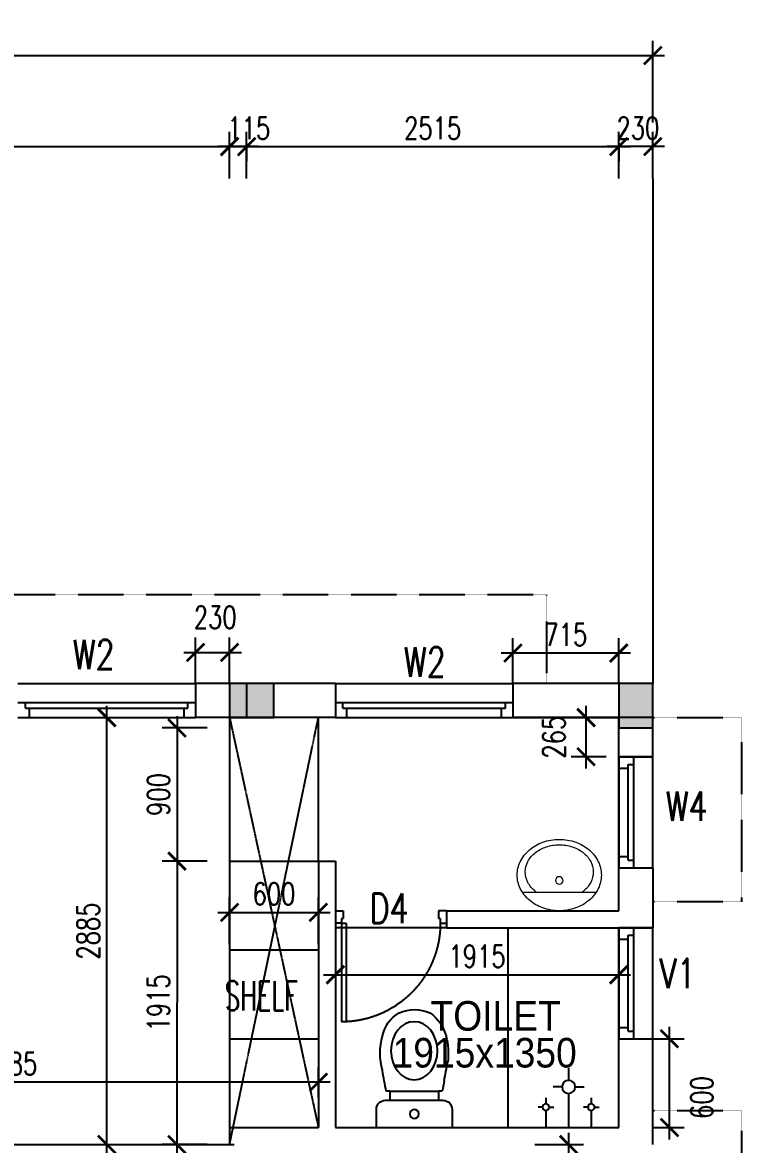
# Model space of a CAD drawing. Header units: millimetres. Extents: x 12977220 to 13113408, y -169657 to -55898.
# Drawn here: x 13004232 to 13009092, y -80260 to -72678 of the extents above; entities that cross this region are included whole.
import ezdxf

# ---------------------------------------------------------------- set-up
doc = ezdxf.new("R2010")
doc.units = ezdxf.units.MM
doc.header["$LTSCALE"] = 3
doc.header["$PDMODE"] = 66
for name, pattern in [('CENTER2', [1.125, 0.75, -0.125, 0.125, -0.125]), ('HIDDEN', [0.375, 0.25, -0.125]), ('HIDDEN2', [0.1875, 0.125, -0.0625])]:
    doc.linetypes.add(name, pattern=pattern)
doc.layers.add('C4', color=210, linetype='Continuous', lineweight=25)
doc.layers.add('Furnitures', color=8, linetype='Continuous', lineweight=5)
for name, color, linetype in [('COLUMN NEW', 112, 'Continuous'), ('DIM', 9, 'Continuous'), ('door', 151, 'Continuous'), ('hid', 6, 'HIDDEN2'), ('J Text', 6, 'Continuous'), ('Sani', 8, 'Continuous'), ('text', 33, 'Continuous'), ('WAL', 4, 'Continuous'), ('WIN', 5, 'Continuous')]:
    doc.layers.add(name, color=color, linetype=linetype)
doc.styles.add('m', font='MICROSS.TTF', dxfattribs={"width": 0.9, "height": 350})
doc.styles.add('RS3', font='romans.shx', dxfattribs={"width": 0.75, "height": 150})
doc.styles.add('rs4', font='romans.shx', dxfattribs={"width": 0.8, "height": 200})
doc.styles.get("Standard").update_dxf_attribs({"font": 'ARIALBD.TTF', "height": 4.5})
doc.dimstyles.new('ISO-25', dxfattribs={"dimtxt": 2.5, "dimasz": 2.5, "dimexe": 1.25, "dimexo": 0.625, "dimtad": 1, "dimtxsty": 'Standard', "dimcen": 2.5, "dimadec": 0, "dimazin": 0, "dimtfac": 1, "dimtmove": 0, "dimatfit": 3, "dimfxl": 1, "dimarcsym": 0})

# ---------------------------------------------------------------- blocks, each defined once
blk = doc.blocks.new('_ARCHTICK')
at = {"color": 0, "linetype": 'ByBlock', "const_width": 0.15}
blk.add_lwpolyline([(-0.5, -0.5), (0.5, 0.5)], dxfattribs=at)
blk = doc.blocks.new('*D56')
at = {"layer": 'Defpoints', "color": 0, "transparency": 16777216}
for p in [(13008492.2, -72901.3), (13008492.2, -73354.7), (12996672.2, -73559.8)]:
    blk.add_point(p, dxfattribs=at)
at = {"layer": 'DIM', "color": 8, "lineweight": -2, "transparency": 16777216}
for p, q in [((12996672.2, -73559.8), (12996672.2, -72801.3)), ((13008492.2, -73354.7), (13008492.2, -72801.3)), ((12996592.2, -72901.3), (13008572.2, -72901.3))]:
    blk.add_line(p, q, dxfattribs=at)
at = {"layer": 'DIM', "color": 8, "lineweight": -2, "transparency": 16777216, "xscale": 120, "yscale": 120, "zscale": 120, "rotation": 180}
blk.add_blockref('_ARCHTICK', (12996672.2, -72901.3), dxfattribs=at)
at = {"layer": 'DIM', "color": 8, "lineweight": -2, "transparency": 16777216, "xscale": 120, "yscale": 120, "zscale": 120}
blk.add_blockref('_ARCHTICK', (13008492.2, -72901.3), dxfattribs=at)
at = {"layer": 'DIM', "color": 6, "transparency": 16777216, "insert": (13002582.2, -72776.3), "char_height": 150, "attachment_point": 5, "style": 'RS3'}
blk.add_mtext('11820', dxfattribs=at)
blk = doc.blocks.new('*D67')
at = {"layer": 'Defpoints', "color": 0, "transparency": 16777216}
for p in [(13005632.2, -73517), (13005632.2, -73731.6), (13005747.2, -73731.6)]:
    blk.add_point(p, dxfattribs=at)
at = {"layer": 'DIM', "color": 8, "lineweight": -2, "transparency": 16777216}
for p, q in [((13005632.2, -73731.6), (13005632.2, -73417)), ((13005747.2, -73731.6), (13005747.2, -73417)), ((13005827.2, -73517), (13005552.2, -73517))]:
    blk.add_line(p, q, dxfattribs=at)
at = {"layer": 'DIM', "color": 8, "lineweight": -2, "transparency": 16777216, "xscale": 120, "yscale": 120, "zscale": 120, "rotation": 180}
blk.add_blockref('_ARCHTICK', (13005632.2, -73517), dxfattribs=at)
at = {"layer": 'DIM', "color": 8, "lineweight": -2, "transparency": 16777216, "xscale": 120, "yscale": 120, "zscale": 120}
blk.add_blockref('_ARCHTICK', (13005747.2, -73517), dxfattribs=at)
at = {"layer": 'DIM', "color": 6, "transparency": 16777216, "insert": (13005762.2, -73392), "char_height": 150, "attachment_point": 5, "style": 'RS3'}
blk.add_mtext('115', dxfattribs=at)
blk = doc.blocks.new('*D68')
at = {"layer": 'Defpoints', "color": 0, "transparency": 16777216}
for p in [(13005632.2, -73517), (13002162.2, -73731.6), (13005632.2, -73731.6)]:
    blk.add_point(p, dxfattribs=at)
at = {"layer": 'DIM', "color": 8, "lineweight": -2, "transparency": 16777216}
for p, q in [((13002162.2, -73731.6), (13002162.2, -73417)), ((13005632.2, -73731.6), (13005632.2, -73417)), ((13002082.2, -73517), (13005712.2, -73517))]:
    blk.add_line(p, q, dxfattribs=at)
at = {"layer": 'DIM', "color": 8, "lineweight": -2, "transparency": 16777216, "xscale": 120, "yscale": 120, "zscale": 120, "rotation": 180}
blk.add_blockref('_ARCHTICK', (13002162.2, -73517), dxfattribs=at)
at = {"layer": 'DIM', "color": 8, "lineweight": -2, "transparency": 16777216, "xscale": 120, "yscale": 120, "zscale": 120}
blk.add_blockref('_ARCHTICK', (13005632.2, -73517), dxfattribs=at)
at = {"layer": 'DIM', "color": 6, "transparency": 16777216, "insert": (13003897.2, -73392), "char_height": 150, "attachment_point": 5, "style": 'RS3'}
blk.add_mtext('3470', dxfattribs=at)
blk = doc.blocks.new('*D69')
at = {"layer": 'Defpoints', "color": 0, "transparency": 16777216}
for p in [(13005747.2, -73496.8), (13008262.2, -73496.8), (13008262.2, -73517)]:
    blk.add_point(p, dxfattribs=at)
at = {"layer": 'DIM', "color": 8, "lineweight": -2, "transparency": 16777216}
for p, q in [((13005667.2, -73517), (13008342.2, -73517)), ((13005747.2, -73496.8), (13005747.2, -73617)), ((13008262.2, -73496.8), (13008262.2, -73617))]:
    blk.add_line(p, q, dxfattribs=at)
at = {"layer": 'DIM', "color": 8, "lineweight": -2, "transparency": 16777216, "xscale": 120, "yscale": 120, "zscale": 120, "rotation": 180}
blk.add_blockref('_ARCHTICK', (13005747.2, -73517), dxfattribs=at)
at = {"layer": 'DIM', "color": 8, "lineweight": -2, "transparency": 16777216, "xscale": 120, "yscale": 120, "zscale": 120}
blk.add_blockref('_ARCHTICK', (13008262.2, -73517), dxfattribs=at)
at = {"layer": 'DIM', "color": 6, "transparency": 16777216, "insert": (13007004.7, -73392), "char_height": 150, "attachment_point": 5, "style": 'RS3'}
blk.add_mtext('2515', dxfattribs=at)
blk = doc.blocks.new('*D70')
at = {"layer": 'Defpoints', "color": 0, "transparency": 16777216}
for p in [(13008262.2, -73517), (13008262.2, -73731.6), (13008492.2, -73731.6)]:
    blk.add_point(p, dxfattribs=at)
at = {"layer": 'DIM', "color": 8, "lineweight": -2, "transparency": 16777216}
for p, q in [((13008262.2, -73731.6), (13008262.2, -73417)), ((13008492.2, -73731.6), (13008492.2, -73417)), ((13008572.2, -73517), (13008182.2, -73517))]:
    blk.add_line(p, q, dxfattribs=at)
at = {"layer": 'DIM', "color": 8, "lineweight": -2, "transparency": 16777216, "xscale": 120, "yscale": 120, "zscale": 120, "rotation": 180}
blk.add_blockref('_ARCHTICK', (13008262.2, -73517), dxfattribs=at)
at = {"layer": 'DIM', "color": 8, "lineweight": -2, "transparency": 16777216, "xscale": 120, "yscale": 120, "zscale": 120}
blk.add_blockref('_ARCHTICK', (13008492.2, -73517), dxfattribs=at)
at = {"layer": 'DIM', "color": 6, "transparency": 16777216, "insert": (13008392.2, -73392), "char_height": 150, "attachment_point": 5, "style": 'RS3'}
blk.add_mtext('230', dxfattribs=at)
blk = doc.blocks.new('A$C27713A6C')
at = {"layer": 'Furnitures', "lineweight": 0}
blk.add_line((-9.76, -4.93), (9.76, -4.93), dxfattribs=at)
blk.add_circle((0, -8), 1, dxfattribs=at)
for centre, radius, start, end in [((0, -13.08), 13.08, 90, 109.3606), ((0, -13.08), 13.08, 70.6394, 90), ((-1.59, -10.16), 9.7, 130.3084, 153.9747), ((-0.63, -11.3), 11.19, 109.3606, 130.3084), ((0.63, -11.3), 11.19, 49.6916, 70.6394), ((1.59, -10.16), 9.7, 26.0253, 49.6916), ((-3.08, -9.44), 8.05, 153.9747, 180), ((-1.65, -11.07), 7.56, 127.6894, 151.8027), ((-0.65, -12.36), 9.19, 126.0828, 127.6894), ((0.65, -12.36), 9.19, 52.3106, 53.9172), ((1.65, -11.07), 7.56, 28.1973, 52.3106), ((3.08, -9.44), 8.05, 0, 26.0253), ((-3.18, -10.25), 5.82, 151.8027, 180), ((3.18, -10.25), 5.82, 0, 28.1973), ((-3.08, -9.44), 8.05, 180, 206.0253), ((-3.18, -10.25), 5.82, 180, 208.1973), ((3.18, -10.25), 5.82, 331.8027, 0), ((3.08, -9.44), 8.05, 333.9747, 0), ((-1.59, -8.71), 9.7, 206.0253, 229.6916), ((-1.65, -9.43), 7.56, 208.1973, 232.3106), ((1.65, -9.43), 7.56, 307.6894, 331.8027), ((1.59, -8.71), 9.7, 310.3084, 333.9747), ((-0.63, -7.58), 11.19, 229.6916, 250.6394), ((-0.65, -8.14), 9.19, 232.3106, 252.2544), ((0, -6.11), 11.32, 252.2544, 270), ((0, -6.11), 11.32, 270, 287.7456), ((0.65, -8.14), 9.19, 287.7456, 307.6894), ((0.63, -7.58), 11.19, 289.3606, 310.3084), ((0, -5.79), 13.08, 250.6394, 270), ((0, -5.79), 13.08, 270, 289.3606)]:
    blk.add_arc(centre, radius, start, end, dxfattribs=at)
at = {"layer": 'Furnitures', "lineweight": 0, "flags": 9}
for tag, p in [('FU_COLD', (0, 0)), ('FU_HOT', (0, -0.02)), ('FU_WASTE', (0, -0.05)), ('FU_TOTAL', (0, -0.07)), ('FIXT_CODE', (0, -0.1))]:
    blk.add_attdef(tag, p, '', height=0.01, dxfattribs=at)
blk = doc.blocks.new('EWC-RR')
at = {"layer": 'Sani', "linetype": 'Continuous'}
for p, q in [((-10, 0), (-10, -4.8)), ((10, -4.8), (10, 0)), ((-7.6, -7.2), (-6.4, -7.2)), ((-7.6, -7.2), (-6.4, -7.2)), ((-6.4, -7.2), (6.4, -7.2)), ((-6.4, -7.2), (-6.4, -9.6)), ((6.4, -7.2), (7.6, -7.2)), ((6.4, -9.6), (6.4, -7.2)), ((-6.4, -9.6), (-7.38, -9.6)), ((-6.4, -9.6), (6.4, -9.6)), ((7.38, -9.6), (6.4, -9.6))]:
    blk.add_line(p, q, dxfattribs=at)
blk.add_circle((0, -3.6), 1.2, dxfattribs=at)
for centre, radius, start, end in [((-7.6, -4.8), 2.4, 180, 270), ((7.6, -4.8), 2.4, 270, 0), ((102.99, -33.07), 112.84, 167.9969, 170.834), ((-102.99, -33.07), 112.84, 10.5846, 12.0031), ((114.35, 5.06), 107.83, 189.2853, 191.9955), ((8.13, -19.65), 17.15, 164.5774, 195.4226), ((-8.13, -19.65), 17.15, 344.5774, 7.7113), ((0.65, -22.32), 9.26, 191.8405, 240.0213), ((-1.6, -21.78), 10.3, 303.8152, 346.312), ((0.08, -21.27), 9.93, 245.9094, 294.0906)]:
    blk.add_arc(centre, radius, start, end, dxfattribs=at)
blk.add_ellipse((0, -20.31), major_axis=(0, -7.68), ratio=0.800922, dxfattribs=at)
blk = doc.blocks.new('s')
at = {"layer": 'Sani'}
for p, q in [((0, 15.66), (0, 12.47)), ((-1.74, 10.74), (-4.13, 10.74)), ((0, 9), (0, 7.8)), ((0, 9), (0, 0)), ((1.74, 10.74), (4.13, 10.74)), ((-6, 7.83), (-6, 6.24)), ((6, 7.83), (6, 6.24)), ((-6.87, 5.37), (-8.06, 5.37)), ((-6, 4.5), (-6, 3.9)), ((-6, 4.5), (-6, 0)), ((-5.13, 5.37), (-3.94, 5.37)), ((5.13, 5.37), (3.94, 5.37)), ((6, 4.5), (6, 0)), ((6, 4.5), (6, 3.9)), ((6.87, 5.37), (8.06, 5.37))]:
    blk.add_line(p, q, dxfattribs=at)
for centre, radius in [((0, 10.74), 1.74), ((-6, 5.37), 0.869), ((6, 5.37), 0.869)]:
    blk.add_circle(centre, radius, dxfattribs=at)
blk = doc.blocks.new('*D71')
at = {"layer": 'Defpoints', "color": 0, "transparency": 16777216}
for p in [(13005479.7, -77445.3), (13005276.8, -78345.3), (13005479.7, -78345.3)]:
    blk.add_point(p, dxfattribs=at)
at = {"layer": 'DIM', "color": 8, "lineweight": -2, "transparency": 16777216}
for p, q in [((13005276.8, -77365.3), (13005276.8, -78425.3)), ((13005479.7, -77445.3), (13005176.8, -77445.3)), ((13005479.7, -78345.3), (13005176.8, -78345.3))]:
    blk.add_line(p, q, dxfattribs=at)
at = {"layer": 'DIM', "color": 8, "lineweight": -2, "transparency": 16777216, "xscale": 120, "yscale": 120, "zscale": 120}
for p, rotation in [((13005276.8, -77445.3), 89.99957482001135), ((13005276.8, -78345.3), 269.9995748200113)]:
    blk.add_blockref('_ARCHTICK', p, dxfattribs=dict(at, rotation=rotation))
at = {"layer": 'DIM', "color": 6, "transparency": 16777216, "insert": (13005151.8, -77895.3), "char_height": 150, "attachment_point": 5, "rotation": 89.99957, "style": 'RS3'}
blk.add_mtext('900', dxfattribs=at)
blk = doc.blocks.new('*D73')
at = {"layer": 'Defpoints', "color": 0, "transparency": 16777216}
for p in [(13007694.4, -80260.3), (13007923.8, -80260.3), (13007694.4, -82660.3)]:
    blk.add_point(p, dxfattribs=at)
at = {"layer": 'DIM', "color": 8, "lineweight": -2, "transparency": 16777216}
for p, q in [((13007923.8, -82740.3), (13007923.8, -80180.3)), ((13007694.4, -80260.3), (13008023.8, -80260.3)), ((13007694.4, -82660.3), (13008023.8, -82660.3))]:
    blk.add_line(p, q, dxfattribs=at)
at = {"layer": 'DIM', "color": 8, "lineweight": -2, "transparency": 16777216, "xscale": 120, "yscale": 120, "zscale": 120}
for p, rotation in [((13007923.8, -80260.3), 90), ((13007923.8, -82660.3), 270)]:
    blk.add_blockref('_ARCHTICK', p, dxfattribs=dict(at, rotation=rotation))
at = {"layer": 'DIM', "color": 6, "transparency": 16777216, "insert": (13007798.8, -81460.3), "char_height": 150, "attachment_point": 5, "rotation": 90, "style": 'RS3'}
blk.add_mtext('2400', dxfattribs=at)
blk = doc.blocks.new('*D83')
at = {"layer": 'Defpoints', "color": 0, "transparency": 16777216}
for p in [(13005632.2, -76934.5), (13005402.2, -77145.3), (13005632.2, -77145.3)]:
    blk.add_point(p, dxfattribs=at)
at = {"layer": 'DIM', "color": 8, "lineweight": -2, "transparency": 16777216}
for p, q in [((13005402.2, -77145.3), (13005402.2, -76834.5)), ((13005632.2, -77145.3), (13005632.2, -76834.5)), ((13005322.2, -76934.5), (13005712.2, -76934.5))]:
    blk.add_line(p, q, dxfattribs=at)
at = {"layer": 'DIM', "color": 8, "lineweight": -2, "transparency": 16777216, "xscale": 120, "yscale": 120, "zscale": 120, "rotation": 180}
blk.add_blockref('_ARCHTICK', (13005402.2, -76934.5), dxfattribs=at)
at = {"layer": 'DIM', "color": 8, "lineweight": -2, "transparency": 16777216, "xscale": 120, "yscale": 120, "zscale": 120}
blk.add_blockref('_ARCHTICK', (13005632.2, -76934.5), dxfattribs=at)
at = {"layer": 'DIM', "color": 6, "transparency": 16777216, "insert": (13005535.3, -76697.9), "char_height": 150, "attachment_point": 5, "style": 'RS3'}
blk.add_mtext('230', dxfattribs=at)
blk = doc.blocks.new('*D96')
at = {"layer": 'Defpoints', "color": 0, "transparency": 16777216}
for p in [(13006232.2, -78691.3), (13005632.2, -78906), (13006232.2, -78906)]:
    blk.add_point(p, dxfattribs=at)
at = {"layer": 'DIM', "color": 8, "lineweight": -2, "transparency": 16777216}
for p, q in [((13005632.2, -78906), (13005632.2, -78591.3)), ((13006232.2, -78906), (13006232.2, -78591.3)), ((13005552.2, -78691.3), (13006312.2, -78691.3))]:
    blk.add_line(p, q, dxfattribs=at)
at = {"layer": 'DIM', "color": 8, "lineweight": -2, "transparency": 16777216, "xscale": 120, "yscale": 120, "zscale": 120, "rotation": 180}
blk.add_blockref('_ARCHTICK', (13005632.2, -78691.3), dxfattribs=at)
at = {"layer": 'DIM', "color": 8, "lineweight": -2, "transparency": 16777216, "xscale": 120, "yscale": 120, "zscale": 120}
blk.add_blockref('_ARCHTICK', (13006232.2, -78691.3), dxfattribs=at)
at = {"layer": 'DIM', "color": 6, "transparency": 16777216, "insert": (13005932.2, -78566.3), "char_height": 150, "attachment_point": 5, "style": 'RS3'}
blk.add_mtext('600', dxfattribs=at)
blk = doc.blocks.new('*D97')
at = {"layer": 'Defpoints', "color": 0, "transparency": 16777216}
for p in [(13005479.7, -78345.3), (13005276.7, -80260.3), (13005479.7, -80260.3)]:
    blk.add_point(p, dxfattribs=at)
at = {"layer": 'DIM', "color": 8, "lineweight": -2, "transparency": 16777216}
for p, q in [((13005276.8, -78265.3), (13005276.7, -80340.3)), ((13005479.7, -78345.3), (13005176.8, -78345.3)), ((13005479.7, -80260.3), (13005176.7, -80260.3))]:
    blk.add_line(p, q, dxfattribs=at)
at = {"layer": 'DIM', "color": 8, "lineweight": -2, "transparency": 16777216, "xscale": 120, "yscale": 120, "zscale": 120}
for p, rotation in [((13005276.8, -78345.3), 89.99952210983561), ((13005276.7, -80260.3), 269.9995221098356)]:
    blk.add_blockref('_ARCHTICK', p, dxfattribs=dict(at, rotation=rotation))
at = {"layer": 'DIM', "color": 6, "transparency": 16777216, "insert": (13005151.8, -79302.8), "char_height": 150, "attachment_point": 5, "rotation": 89.99952, "style": 'RS3'}
blk.add_mtext('1915', dxfattribs=at)
blk = doc.blocks.new('*D98')
at = {"layer": 'Defpoints', "color": 0, "transparency": 16777216}
for p in [(13002047.2, -79839.1), (13002047.2, -79943.6), (13006232.2, -79943.6)]:
    blk.add_point(p, dxfattribs=at)
at = {"layer": 'DIM', "color": 8, "lineweight": -2, "transparency": 16777216}
for p, q in [((13002047.2, -79943.6), (13002047.2, -79739.1)), ((13006232.2, -79943.6), (13006232.2, -79739.1)), ((13006312.2, -79839.1), (13001967.2, -79839.1))]:
    blk.add_line(p, q, dxfattribs=at)
at = {"layer": 'DIM', "color": 8, "lineweight": -2, "transparency": 16777216, "xscale": 120, "yscale": 120, "zscale": 120}
for p, rotation in [((13002047.2, -79839.1), 179.9999999999984), ((13006232.2, -79839.1), 359.9999999999984)]:
    blk.add_blockref('_ARCHTICK', p, dxfattribs=dict(at, rotation=rotation))
at = {"layer": 'DIM', "color": 6, "transparency": 16777216, "insert": (13004139.7, -79714.1), "char_height": 150, "attachment_point": 5, "style": 'RS3'}
blk.add_mtext('4185', dxfattribs=at)
blk = doc.blocks.new('*D99')
at = {"layer": 'Defpoints', "color": 0, "transparency": 16777216}
for p in [(13004784.4, -77375.3), (13004802.4, -77375.3), (13004784.4, -80260.3)]:
    blk.add_point(p, dxfattribs=at)
at = {"layer": 'DIM', "color": 8, "lineweight": -2, "transparency": 16777216}
for p, q in [((13004802.4, -80340.3), (13004802.4, -77295.3)), ((13004784.4, -77375.3), (13004902.4, -77375.3)), ((13004784.4, -80260.3), (13004902.4, -80260.3))]:
    blk.add_line(p, q, dxfattribs=at)
at = {"layer": 'DIM', "color": 8, "lineweight": -2, "transparency": 16777216, "xscale": 120, "yscale": 120, "zscale": 120}
for p, rotation in [((13004802.4, -77375.3), 90), ((13004802.4, -80260.3), 270)]:
    blk.add_blockref('_ARCHTICK', p, dxfattribs=dict(at, rotation=rotation))
at = {"layer": 'DIM', "color": 6, "transparency": 16777216, "insert": (13004677.4, -78817.8), "char_height": 150, "attachment_point": 5, "rotation": 90, "style": 'RS3'}
blk.add_mtext('2885', dxfattribs=at)
blk = doc.blocks.new('*D100')
at = {"layer": 'Defpoints', "color": 0, "transparency": 16777216}
for p in [(13006347.2, -79092.7), (13008262.2, -79092.7), (13008262.2, -79112.9)]:
    blk.add_point(p, dxfattribs=at)
at = {"layer": 'DIM', "color": 8, "lineweight": -2, "transparency": 16777216}
for p, q in [((13006267.2, -79112.9), (13008342.2, -79112.9)), ((13006347.2, -79092.7), (13006347.2, -79212.9)), ((13008262.2, -79092.7), (13008262.2, -79212.9))]:
    blk.add_line(p, q, dxfattribs=at)
at = {"layer": 'DIM', "color": 8, "lineweight": -2, "transparency": 16777216, "xscale": 120, "yscale": 120, "zscale": 120, "rotation": 180}
blk.add_blockref('_ARCHTICK', (13006347.2, -79112.9), dxfattribs=at)
at = {"layer": 'DIM', "color": 8, "lineweight": -2, "transparency": 16777216, "xscale": 120, "yscale": 120, "zscale": 120}
blk.add_blockref('_ARCHTICK', (13008262.2, -79112.9), dxfattribs=at)
at = {"layer": 'DIM', "color": 6, "transparency": 16777216, "insert": (13007304.7, -78987.9), "char_height": 150, "attachment_point": 5, "style": 'RS3'}
blk.add_mtext('1915', dxfattribs=at)
blk = doc.blocks.new('*D101')
at = {"layer": 'Defpoints', "color": 0, "transparency": 16777216}
for p in [(13008041.3, -77375.3), (13008176.7, -77375.3), (13008176.7, -77640.3)]:
    blk.add_point(p, dxfattribs=at)
at = {"layer": 'DIM', "color": 8, "lineweight": -2, "transparency": 16777216}
for p, q in [((13008041.3, -77720.3), (13008041.3, -77295.3)), ((13008176.7, -77375.3), (13007941.3, -77375.3)), ((13008176.7, -77640.3), (13007941.3, -77640.3))]:
    blk.add_line(p, q, dxfattribs=at)
at = {"layer": 'DIM', "color": 8, "lineweight": -2, "transparency": 16777216, "xscale": 120, "yscale": 120, "zscale": 120}
for p, rotation in [((13008041.3, -77375.3), 90), ((13008041.3, -77640.3), 270)]:
    blk.add_blockref('_ARCHTICK', p, dxfattribs=dict(at, rotation=rotation))
at = {"layer": 'DIM', "color": 6, "transparency": 16777216, "insert": (13007824.2, -77507.8), "char_height": 150, "attachment_point": 5, "rotation": 90, "style": 'RS3'}
blk.add_mtext('265', dxfattribs=at)
blk = doc.blocks.new('*D102')
at = {"layer": 'Defpoints', "color": 0, "transparency": 16777216}
for p in [(13008492.2, -79545.3), (13008604.8, -79545.3), (13008492.2, -80145.3)]:
    blk.add_point(p, dxfattribs=at)
at = {"layer": 'DIM', "color": 8, "lineweight": -2, "transparency": 16777216}
for p, q in [((13008604.8, -80225.3), (13008604.8, -79465.3)), ((13008492.2, -79545.3), (13008704.8, -79545.3)), ((13008492.2, -80145.3), (13008704.8, -80145.3))]:
    blk.add_line(p, q, dxfattribs=at)
at = {"layer": 'DIM', "color": 8, "lineweight": -2, "transparency": 16777216, "xscale": 120, "yscale": 120, "zscale": 120}
for p, rotation in [((13008604.8, -79545.3), 90), ((13008604.8, -80145.3), 270)]:
    blk.add_blockref('_ARCHTICK', p, dxfattribs=dict(at, rotation=rotation))
at = {"layer": 'DIM', "color": 6, "transparency": 16777216, "insert": (13008823.5, -79942.8), "char_height": 150, "attachment_point": 5, "rotation": 90, "style": 'RS3'}
blk.add_mtext('600', dxfattribs=at)
blk = doc.blocks.new('*D231')
at = {"layer": 'Defpoints', "color": 0, "transparency": 16777216}
for p in [(13007547.2, -76939.2), (13007547.2, -77145.3), (13008262.2, -77145.3)]:
    blk.add_point(p, dxfattribs=at)
at = {"layer": 'DIM', "color": 8, "lineweight": -2, "transparency": 16777216}
for p, q in [((13007547.2, -77145.3), (13007547.2, -76839.2)), ((13008262.2, -77145.3), (13008262.2, -76839.2)), ((13008342.2, -76939.2), (13007467.2, -76939.2))]:
    blk.add_line(p, q, dxfattribs=at)
at = {"layer": 'DIM', "color": 8, "lineweight": -2, "transparency": 16777216, "xscale": 120, "yscale": 120, "zscale": 120}
for p, rotation in [((13007547.2, -76939.2), 179.9999569680072), ((13008262.2, -76939.2), 359.9999569680072)]:
    blk.add_blockref('_ARCHTICK', p, dxfattribs=dict(at, rotation=rotation))
at = {"layer": 'DIM', "color": 6, "transparency": 16777216, "insert": (13007904.7, -76814.2), "char_height": 150, "attachment_point": 5, "rotation": 359.99996, "style": 'RS3'}
blk.add_mtext('715', dxfattribs=at)
blk = doc.blocks.new('D4')
at = {"layer": 'WIN'}
for p, q in [((2, 4), (2, 36.04)), ((3.5, 4), (3.5, 36)), ((2, 4), (0, 4)), ((2, 2.5), (2, 4)), ((2, 4), (3.5, 4)), ((34, 4), (36, 4)), ((34, 2.5), (34, 4)), ((0, 0), (2.5, 0)), ((2, 2.5), (2.5, 2.5)), ((2.5, 0), (2.5, 2.5)), ((34, 2.5), (33.5, 2.5)), ((33.5, 0), (33.5, 2.5)), ((36, 0), (33.5, 0))]:
    blk.add_line(p, q, dxfattribs=at)
at = {"layer": 'WIN', "linetype": 'HIDDEN', "ltscale": 400}
blk.add_arc((2, 4), 32.04, 357.3162, 90, dxfattribs=at)
blk = doc.blocks.new('C1 NEW')
at = {"layer": 'COLUMN NEW', "ltscale": 0.15}
for points in [[(115, 150), (-115, 150), (0, 0)], [(0, 0), (-115, 150), (-115, -150)], [(115, 150), (0, 0), (115, -150)], [(0, 0), (-115, -150), (115, -150)]]:
    blk.add_hatch(color=6, dxfattribs=at).paths.add_polyline_path(points)
at = {"layer": 'COLUMN NEW', "color": 6, "ltscale": 0.15}
blk.add_lwpolyline([(-115, -150), (115, -150), (115, 150), (-115, 150)], close=True, dxfattribs=at)

msp = doc.modelspace()

# ---------------------------------------------------------------- linework, layer by layer
at = {"layer": 'C4', "color": 5, "linetype": 'HIDDEN', "ltscale": 5}
for p, q in [((13005632.2, -77375.3), (13005632.2, -80260.3)), ((13006232.2, -78345.3), (13006232.2, -77375.3))]:
    msp.add_line(p, q, dxfattribs=at)
at = {"layer": 'door', "color": 8}
msp.add_line((13008492.2, -73731.6), (13008492.2, -77145.3), dxfattribs=at)
at = {"layer": 'door'}
for p, q in [((13006347.2, -77145.3), (13005402.2, -77145.3)), ((13005402.2, -77145.3), (13005402.2, -77375.3)), ((13005747.2, -77145.3), (13005747.2, -77375.3)), ((13006347.2, -77145.3), (13006347.2, -77375.3)), ((13008492.2, -77145.3), (13007547.2, -77145.3)), ((13007547.2, -77145.3), (13007547.2, -77375.3)), ((13008492.2, -77640.3), (13008492.2, -77145.3)), ((13006347.2, -77375.3), (13005402.2, -77375.3)), ((13007547.2, -77375.2), (13008262.2, -77375.2)), ((13008492.2, -77375.3), (13007547.2, -77375.3)), ((13008262.2, -77640.3), (13008262.2, -77375.3)), ((13008492.2, -77640.3), (13008262.2, -77640.3)), ((13008492.2, -77640.3), (13008262.2, -77640.3)), ((13008492.2, -77640.3), (13008262.2, -77640.3)), ((13008492.2, -77640.3), (13008262.2, -77640.3)), ((13008262.2, -77640.3), (13008492.2, -77640.3)), ((13008262.2, -77640.3), (13008492.2, -77640.3)), ((13008262.2, -77640.3), (13008492.2, -77640.3)), ((13008492.2, -77640.3), (13008492.2, -77640.3)), ((13008492.2, -77640.3), (13008492.2, -77640.3)), ((13008492.2, -77640.3), (13008492.2, -77640.3)), ((13006232.2, -78345.3), (13006232.2, -80145.3)), ((13006232.2, -78345.3), (13006347.2, -78345.3)), ((13006347.2, -78345.3), (13006347.2, -80145.3)), ((13008262.2, -78680.3), (13008262.2, -78390.3)), ((13008262.2, -78390.3), (13008492.2, -78390.3)), ((13008262.2, -78390.3), (13008492.2, -78390.3)), ((13008262.2, -78390.3), (13008492.2, -78390.3)), ((13008262.2, -78390.3), (13008492.2, -78390.3)), ((13008262.2, -78390.3), (13008492.2, -78390.3)), ((13008262.2, -78390.3), (13008492.2, -78390.3)), ((13008262.2, -78390.3), (13008492.2, -78390.3)), ((13008492.2, -78390.3), (13008492.2, -78795.3)), ((13007097.2, -78680.3), (13007097.2, -78795.3)), ((13007097.2, -78680.3), (13008262.2, -78680.3)), ((13007097.2, -78795.3), (13008262.2, -78795.3)), ((13008492.2, -78795.3), (13008262.2, -78795.3)), ((13008262.2, -78795.3), (13008262.2, -78795.3)), ((13008492.2, -78795.3), (13008262.2, -78795.3)), ((13008492.2, -78795.3), (13008262.2, -78795.3)), ((13008262.2, -78795.3), (13008492.2, -78795.3)), ((13008262.2, -78795.3), (13008492.2, -78795.3)), ((13008262.2, -78795.3), (13008492.2, -78795.3)), ((13008492.2, -78795.3), (13008492.2, -78795.3)), ((13008492.2, -78795.3), (13008492.2, -78795.3)), ((13008262.2, -80145.3), (13008262.2, -79545.3)), ((13008262.2, -79545.3), (13008492.2, -79545.3)), ((13008262.2, -79545.3), (13008492.2, -79545.3)), ((13008262.2, -79545.3), (13008492.2, -79545.3)), ((13008262.2, -79545.3), (13008492.2, -79545.3)), ((13008262.2, -79545.3), (13008492.2, -79545.3)), ((13008262.2, -79545.3), (13008492.2, -79545.3)), ((13008492.2, -80260.3), (13008492.2, -79545.3)), ((13005632.2, -80145.3), (13006232.2, -80145.3)), ((13006347.2, -80145.3), (13008262.2, -80145.3)), ((13003497.2, -80260.3), (13005662.2, -80260.3))]:
    msp.add_line(p, q, dxfattribs=at)
at = {"layer": 'door', "color": 5}
for p, q in [((13005632.2, -78345.3), (13005632.2, -80145.3)), ((13005632.2, -78345.3), (13006232.2, -78345.3)), ((13007097.2, -78795.3), (13006347.2, -78795.3)), ((13007512.2, -78795.3), (13007512.2, -80145.3)), ((13005632.2, -78945.3), (13006232.2, -78945.3)), ((13005632.2, -79545.3), (13006232.2, -79545.3))]:
    msp.add_line(p, q, dxfattribs=at)
at = {"layer": 'hid', "color": 5}
for p, q in [((13007777.2, -76545.3), (13003892.2, -76545.3)), ((13007777.2, -77145.3), (13007777.2, -76545.3)), ((13008492.2, -77375.3), (13009092.2, -77375.3)), ((13009092.2, -77375.3), (13009092.2, -78620.3)), ((13009092.2, -78620.3), (13008492.2, -78620.3)), ((13008492.2, -80030.3), (13009092.2, -80030.3)), ((13009092.2, -80030.3), (13009092.2, -81690.3))]:
    msp.add_line(p, q, dxfattribs=at)
at = {"layer": 'hid', "color": 8, "linetype": 'CENTER2', "ltscale": 0.25}
for p, q in [((13005632.2, -80260.3), (13006232.2, -77375.3)), ((13005632.2, -77375.3), (13006232.2, -80145.3))]:
    msp.add_line(p, q, dxfattribs=at)
at = {"layer": 'J Text', "color": 1, "ltscale": 0.15}
for p, q in [((13008262.2, -77640.3), (13008492.2, -77640.3)), ((13008262.2, -77640.3), (13008492.2, -77640.3)), ((13008262.2, -77640.3), (13008492.2, -77640.3)), ((13008262.2, -78390.3), (13008492.2, -78390.3)), ((13008262.2, -78390.3), (13008492.2, -78390.3)), ((13008262.2, -78390.3), (13008492.2, -78390.3)), ((13008262.2, -78795.3), (13008492.2, -78795.3)), ((13008262.2, -78795.3), (13008492.2, -78795.3)), ((13008262.2, -79545.3), (13008492.2, -79545.3)), ((13008262.2, -79545.3), (13008492.2, -79545.3))]:
    msp.add_line(p, q, dxfattribs=at)
at = {"layer": 'WIN'}
for p, q in [((13004202.2, -77145.3), (13005402.2, -77145.3)), ((13006347.2, -77145.3), (13007547.2, -77145.3)), ((13004253.3, -77311.4), (13004253.3, -77273.1)), ((13004278.9, -77375.3), (13004278.9, -77311.4)), ((13005325.5, -77375.3), (13005325.5, -77311.4)), ((13005351.1, -77311.4), (13005351.1, -77273.1)), ((13006398.3, -77311.4), (13006398.3, -77273.1)), ((13006423.9, -77375.3), (13006423.9, -77311.4)), ((13007470.5, -77375.3), (13007470.5, -77311.4)), ((13007496.1, -77311.4), (13007496.1, -77273.1)), ((13004202.2, -77375.3), (13005402.2, -77375.3)), ((13006347.2, -77375.3), (13007547.2, -77375.3)), ((13008492.2, -78390.3), (13008492.2, -77640.3)), ((13008262.2, -77717), (13008326.1, -77717)), ((13008326.1, -77691.4), (13008364.4, -77691.4)), ((13008262.2, -78313.6), (13008326.1, -78313.6)), ((13008326.1, -78339.2), (13008364.4, -78339.2)), ((13008262.2, -78795.3), (13008262.2, -79545.3)), ((13008262.2, -79545.3), (13008262.2, -78795.3)), ((13008326.1, -78846.4), (13008364.4, -78846.4)), ((13008492.2, -79545.3), (13008492.2, -78795.3)), ((13008492.2, -79545.3), (13008492.2, -78795.3)), ((13008262.2, -78872), (13008326.1, -78872)), ((13008262.2, -79468.7), (13008326.1, -79468.7)), ((13008326.1, -79494.2), (13008364.4, -79494.2))]:
    msp.add_line(p, q, dxfattribs=at)
at = {"layer": 'WIN', "linetype": 'Continuous'}
for p, q in [((13004202.2, -77273.1), (13005402.2, -77273.1)), ((13004253.3, -77311.4), (13005351.1, -77311.4)), ((13006347.2, -77273.1), (13007547.2, -77273.1)), ((13006398.3, -77311.4), (13007496.1, -77311.4)), ((13008262.2, -77640.3), (13008262.2, -78390.3)), ((13008262.2, -78390.3), (13008262.2, -77640.3)), ((13008364.4, -78390.3), (13008364.4, -77640.3)), ((13008492.2, -78390.3), (13008492.2, -77640.3)), ((13008326.1, -78339.2), (13008326.1, -77691.4))]:
    msp.add_line(p, q, dxfattribs=at)
at = {"layer": 'WIN', "linetype": 'HIDDEN', "ltscale": 5}
for p, q in [((13008326.1, -79494.2), (13008326.1, -78846.4)), ((13008364.4, -79545.3), (13008364.4, -78795.3))]:
    msp.add_line(p, q, dxfattribs=at)

# ---------------------------------------------------------------- block references
at = {"layer": 'COLUMN NEW', "rotation": 270}
msp.add_blockref('C1 NEW', (13005782.2, -77260.3), dxfattribs=at)
at = {"layer": 'COLUMN NEW'}
msp.add_blockref('C1 NEW', (13008377.2, -77295.3), dxfattribs=at)
at = {"layer": 'door', "xscale": -20.83333333395422, "yscale": 20.83333333488554, "zscale": 20.83333333454068, "rotation": 180}
msp.add_blockref('D4', (13006347.2, -78680.3), dxfattribs=at)
at = {"layer": 'Sani', "linetype": 'Continuous', "ltscale": 0.5, "xscale": -25.55555555596948, "yscale": 25.55555555596948, "zscale": 25.55555555596948, "rotation": 180}
msp.add_blockref('EWC-RR', (13006880, -80145.3), dxfattribs=at)
at = {"layer": 'WAL', "xscale": -25.55555555596948, "yscale": 25.55555555596948, "zscale": 25.55555555596948}
msp.add_blockref('s', (13007923.5, -80145.3), dxfattribs=at)
at = {"layer": 'WIN', "xscale": -25.55555555596948, "yscale": 25.55555555596948, "zscale": 25.55555555555556, "rotation": 180}
msp.add_blockref('A$C27713A6C', (13007860.4, -78680.3), dxfattribs=at)

# ---------------------------------------------------------------- texts
at = {"layer": 'text'}
for s, style, width, p in [('W2', 'RS3', 0.75, (13004572.5, -77048.7)), ('W2', 'RS3', 0.75, (13006810.1, -77099.6)), ('W4', 'RS3', 0.75, (13008580.2, -78073.5)), ('D4', 'RS3', 0.75, (13006578.8, -78764.4)), ('V1', 'RS3', 0.75, (13008538.1, -79203.5)), ('SHELF', 'rs4', 0.6, (13005600.3, -79355.2)), ('TOILET', 'm', 0.9, (13006990.1, -79490.7)), ('1915x1350', 'm', 0.9, (13006733.9, -79739.6))]:
    msp.add_text(s, height=200, dxfattribs=dict(at, style=style, width=width)).set_placement(p)

# ---------------------------------------------------------------- dimensions: what is measured, and where the dimension line sits
at = {"layer": 'DIM', "color": 8}
for base, p1, p2, override, picture, middle in [((13008492.2, -72901.3), (12996672.2, -73559.8), (13008492.2, -73354.7), {"dimscale": 80, "dimasz": 1.5, "dimexo": 0, "dimdec": 0, "dimtxsty": 'RS3', "dimblk1": 'ARCHTICK', "dimblk2": 'ARCHTICK', "dimsah": 1, "dimdle": 1, "dimclrd": 8, "dimclre": 8, "dimclrt": 6, "dimtdec": 0, "dimtmove": 1}, '*D56', (13002582.2, -72776.3)), ((13005632.2, -73517), (13002162.2, -73731.6), (13005632.2, -73731.6), {"dimscale": 80, "dimasz": 1.5, "dimexo": 0, "dimdec": 0, "dimtxsty": 'RS3', "dimblk1": 'ARCHTICK', "dimblk2": 'ARCHTICK', "dimsah": 1, "dimdle": 1, "dimclrd": 8, "dimclre": 8, "dimclrt": 6, "dimtdec": 0, "dimtmove": 1}, '*D68', (13003897.2, -73392)), ((13008262.2, -73517), (13005747.2, -73496.8), (13008262.2, -73496.8), {"dimscale": 80, "dimasz": 1.5, "dimexo": 0, "dimdec": 0, "dimtxsty": 'RS3', "dimblk1": 'ARCHTICK', "dimblk2": 'ARCHTICK', "dimsah": 1, "dimdle": 1, "dimclrd": 8, "dimclre": 8, "dimclrt": 6, "dimtdec": 0, "dimtmove": 1}, '*D69', (13007004.7, -73392)), ((13006232.2, -78691.3), (13005632.2, -78906), (13006232.2, -78906), {"dimscale": 80, "dimasz": 1.5, "dimexo": 0, "dimdec": 0, "dimtxsty": 'RS3', "dimblk1": 'ARCHTICK', "dimblk2": 'ARCHTICK', "dimsah": 1, "dimdle": 1, "dimclrd": 8, "dimclre": 8, "dimclrt": 6, "dimtdec": 0, "dimtmove": 2}, '*D96', (13005932.2, -78566.3)), ((13008262.2, -79112.9), (13006347.2, -79092.7), (13008262.2, -79092.7), {"dimscale": 80, "dimasz": 1.5, "dimexo": 0, "dimdec": 0, "dimtxsty": 'RS3', "dimblk1": 'ARCHTICK', "dimblk2": 'ARCHTICK', "dimsah": 1, "dimdle": 1, "dimclrd": 8, "dimclre": 8, "dimclrt": 6, "dimtdec": 0, "dimtmove": 2}, '*D100', (13007304.7, -78987.9))]:
    dim = msp.add_linear_dim(base=base, p1=p1, p2=p2, dimstyle='ISO-25', override=override, dxfattribs=at)
    dim.commit()
    dim.dimension.update_dxf_attribs({"geometry": picture, "text_midpoint": middle})
for base, p1, p2, angle, override, picture, middle, dimtype in [((13005632.2, -73517), (13005747.2, -73731.6), (13005632.2, -73731.6), 180, {"dimscale": 80, "dimasz": 1.5, "dimexo": 0, "dimdec": 0, "dimtxsty": 'RS3', "dimblk1": 'ARCHTICK', "dimblk2": 'ARCHTICK', "dimsah": 1, "dimdle": 1, "dimclrd": 8, "dimclre": 8, "dimclrt": 6, "dimtdec": 0, "dimtmove": 1}, '*D67', (13005762.2, -73517), 160), ((13008262.2, -73517), (13008492.2, -73731.6), (13008262.2, -73731.6), 180, {"dimscale": 80, "dimasz": 1.5, "dimexo": 0, "dimdec": 0, "dimtxsty": 'RS3', "dimblk1": 'ARCHTICK', "dimblk2": 'ARCHTICK', "dimsah": 1, "dimdle": 1, "dimclrd": 8, "dimclre": 8, "dimclrt": 6, "dimtdec": 0, "dimtmove": 1}, '*D70', (13008392.2, -73517), 160), ((13005632.2, -76934.5), (13005402.2, -77145.3), (13005632.2, -77145.3), 0, {"dimscale": 80, "dimasz": 1.5, "dimexo": 0, "dimdec": 0, "dimtxsty": 'RS3', "dimblk1": 'ARCHTICK', "dimblk2": 'ARCHTICK', "dimsah": 1, "dimdle": 1, "dimclrd": 8, "dimclre": 8, "dimclrt": 6, "dimtdec": 0, "dimtmove": 2}, '*D83', (13005535.3, -76697.9), 161), ((13008041.3, -77375.3), (13008176.7, -77640.3), (13008176.7, -77375.3), 90, {"dimscale": 80, "dimasz": 1.5, "dimexo": 0, "dimdec": 0, "dimtxsty": 'RS3', "dimblk1": 'ARCHTICK', "dimblk2": 'ARCHTICK', "dimsah": 1, "dimdle": 1, "dimclrd": 8, "dimclre": 8, "dimclrt": 6, "dimtdec": 0, "dimtmove": 2}, '*D101', (13007824.2, -77507.8), 161), ((13008604.8, -79545.3), (13008492.2, -80145.3), (13008492.2, -79545.3), 90, {"dimscale": 80, "dimasz": 1.5, "dimexo": 0, "dimdec": 0, "dimtxsty": 'RS3', "dimblk1": 'ARCHTICK', "dimblk2": 'ARCHTICK', "dimsah": 1, "dimdle": 1, "dimclrd": 8, "dimclre": 8, "dimclrt": 6, "dimtdec": 0, "dimtmove": 2}, '*D102', (13008823.5, -79942.8), 161)]:
    dim = msp.add_linear_dim(base=base, p1=p1, p2=p2, angle=angle, dimstyle='ISO-25', override=override, dxfattribs=at)
    dim.commit()
    dim.dimension.update_dxf_attribs({"geometry": picture, "text_midpoint": middle, "dimtype": dimtype})
for p1, p2, distance, override, picture, middle in [((13008262.2, -77145.3), (13007547.2, -77145.3), -206.1, {"dimscale": 80, "dimasz": 1.5, "dimexo": 0, "dimdec": 0, "dimtxsty": 'RS3', "dimblk1": 'ARCHTICK', "dimblk2": 'ARCHTICK', "dimsah": 1, "dimdle": 1, "dimclrd": 8, "dimclre": 8, "dimclrt": 6, "dimtdec": 0, "dimtmove": 1}, '*D231', (13007904.7, -76814.2)), ((13004784.4, -80260.3), (13004784.4, -77375.3), -18.1, {"dimscale": 80, "dimasz": 1.5, "dimexo": 0, "dimdec": 0, "dimtxsty": 'RS3', "dimblk1": 'ARCHTICK', "dimblk2": 'ARCHTICK', "dimsah": 1, "dimdle": 1, "dimclrd": 8, "dimclre": 8, "dimclrt": 6, "dimtdec": 0, "dimtmove": 2}, '*D99', (13004677.4, -78817.8)), ((13005479.7, -77445.3), (13005479.7, -78345.3), -202.9, {"dimscale": 80, "dimasz": 1.5, "dimexo": 0, "dimdec": 0, "dimtxsty": 'RS3', "dimblk1": 'ARCHTICK', "dimblk2": 'ARCHTICK', "dimsah": 1, "dimdle": 1, "dimclrd": 8, "dimclre": 8, "dimclrt": 6, "dimtdec": 0, "dimtmove": 2}, '*D71', (13005151.8, -77895.3)), ((13005479.7, -78345.3), (13005479.7, -80260.3), -202.9, {"dimscale": 80, "dimasz": 1.5, "dimexo": 0, "dimdec": 0, "dimtxsty": 'RS3', "dimblk1": 'ARCHTICK', "dimblk2": 'ARCHTICK', "dimsah": 1, "dimdle": 1, "dimclrd": 8, "dimclre": 8, "dimclrt": 6, "dimtdec": 0, "dimtmove": 2}, '*D97', (13005151.8, -79302.8)), ((13006232.2, -79943.6), (13002047.2, -79943.6), -104.5, {"dimscale": 80, "dimasz": 1.5, "dimexo": 0, "dimdec": 0, "dimtxsty": 'RS3', "dimblk1": 'ARCHTICK', "dimblk2": 'ARCHTICK', "dimsah": 1, "dimdle": 1, "dimclrd": 8, "dimclre": 8, "dimclrt": 6, "dimtdec": 0, "dimtmove": 2}, '*D98', (13004139.7, -79714.1)), ((13007694.4, -82660.3), (13007694.4, -80260.3), -229.5, {"dimscale": 80, "dimasz": 1.5, "dimexo": 0, "dimdec": 0, "dimtxsty": 'RS3', "dimblk1": 'ARCHTICK', "dimblk2": 'ARCHTICK', "dimsah": 1, "dimdle": 1, "dimclrd": 8, "dimclre": 8, "dimclrt": 6, "dimtdec": 0, "dimtmove": 1}, '*D73', (13007798.8, -81460.3))]:
    dim = msp.add_aligned_dim(p1=p1, p2=p2, distance=distance, dimstyle='ISO-25', override=override, dxfattribs=at)
    dim.commit()
    dim.dimension.update_dxf_attribs({"geometry": picture, "text_midpoint": middle})

doc.saveas('drawing.dxf')
